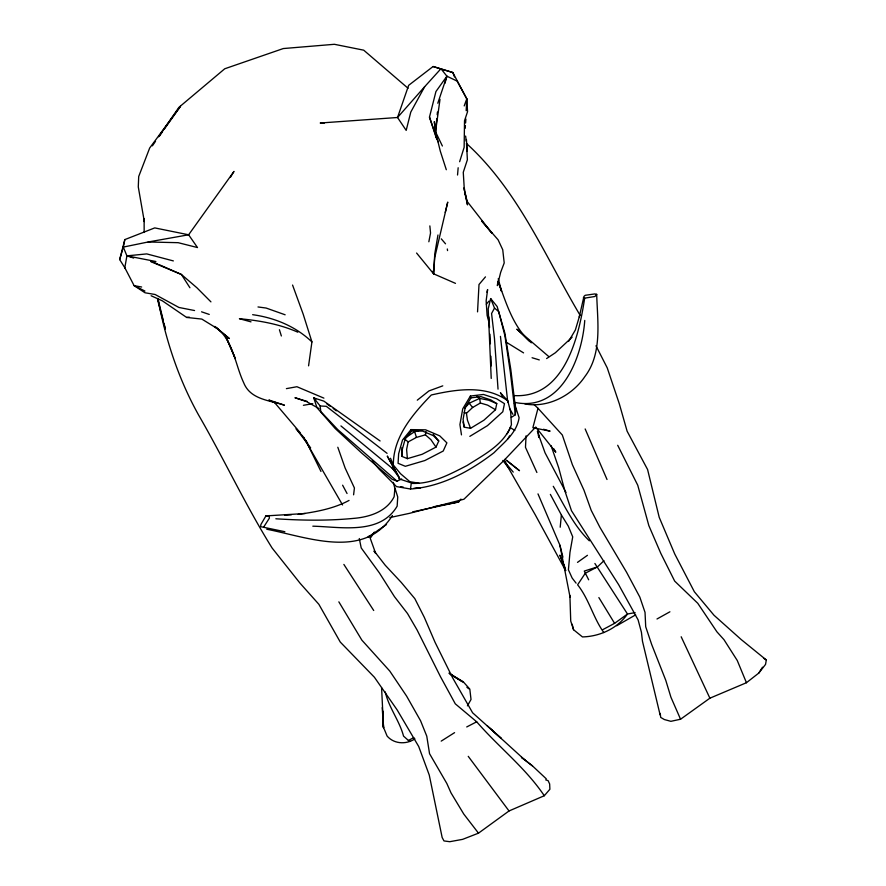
<?xml version="1.0" encoding="UTF-8"?>
<svg xmlns="http://www.w3.org/2000/svg" width="886" height="886" viewBox="0 0 886 886"><rect width="100%" height="100%" fill="white"/><g stroke="black" fill="none" stroke-linecap="round" stroke-linejoin="round"><path stroke-width="1.33" d="M433.276 434.428L438.769 440.962L435.99 447.12L422.135 454.296L407.383 458.66L401.912 456.39L401.956 447.541M477.543 311.872L479.005 284.506L485.462 276.875M466.18 110.706L466.789 98.844L452.835 72.53L433.077 66.516L408.656 85.333L397.526 117.495L406.187 130.386L410.783 112.079L424.649 86.728L440.951 68.731L446.898 76.196L457.132 81.124L466.789 98.844L467.553 111.68L464.519 120.773L464.142 147.331L459.635 161.717M401.912 456.39L402.333 449.213L405.234 438.858L411.68 430.95L422.688 431.105L433.354 435.668L438.769 440.962M455.482 283.365L433.586 273.818L434.771 253.872L437.961 235M419.1 483.235L409.864 481.696L400.527 473.711L393.329 465.017C393.151 436.975 412.821 414.061 431.305 394.99C456.224 389.308 485.683 384.712 507.744 400.804L510.668 411.901L511.432 424.671C504.189 444.661 483.9 454.673 467.132 465.46C449.966 474.265 432.29 483.977 412.389 483.424M416.586 253.031L433.586 273.818L434.727 257.549L447.74 202.097L445.259 212.43M465.216 128.282L465.405 125.635M465.604 122.988L465.892 119.034M511.344 417.384L515.342 414.77L515.73 409.985L510.768 369.218L504.887 333.169L497.157 306.534L490.656 298.56L488.197 308.893L491.221 378.433M457.541 175.018L458.162 167.742M560.196 527.225L561.381 514.965L550.372 494.388M436.798 118.624L435.524 131.77L440.298 151.141L446.3 169.724M437.186 114.682L437.44 112.057M526.062 435.823L525.476 447.341L536.883 472.471M353.592 494.82L354.422 487.998L345.108 467.974L337.81 447.253M497.954 281.028L497.378 285.624L500.668 272.334L504.212 262.932L502.739 249.752L498.12 239.84L481.906 221.234L492.018 233.306L467.243 201.532L464.596 191.841L467.509 204.876L464.198 187.555L463.267 172.283L467.376 159.79L466.523 143.742M372.131 460.908L378.964 468.993L396.485 486.591L410.495 489.017L411.325 482.936L398.755 478.739M440.01 99.321L435.524 131.77L442.38 146.013M308.572 365.84L311.927 341.907L303.167 314.12L292.568 285.059M584.749 320.433C582.168 357.49 561.392 412.167 514.855 402.41M595.968 345.773L607.242 367.889L619.358 403.95L627.111 431.194L647.588 469.525L659.217 517.346L674.767 554.049L694.347 591.737L713.972 615.227L741.15 639.515L766.312 659.97L765.548 664.4L758.804 673.061L746.444 682.718L709.885 698.19L680.559 719.233L670.879 721.326L664.356 719.543L660.701 717.405L660.236 713.463M125.391 268.635L119.688 259.576L123.298 247.083L148.128 241.989L178.186 242.686L197.5 247.559L188.618 234.79L154.74 227.901L124.848 239.585L123.298 247.083L126.908 255.855L124.815 267.716L134.107 285.635L145.027 292.779L155.116 294.495L178.928 307.464L194.566 310.543M428.846 241.778L430.541 232.996L429.854 225.908M435.99 447.12L430.917 439.666L425.402 434.849L416.453 437.396L408.147 441.904L406.608 449.468L407.383 458.66M425.402 434.849L426.077 431.537M495.507 409.72L496.758 403.606L490.833 399.896L480.899 396.629L471.009 397.836L465.205 407.516L463.09 419.399L464.264 427.185L470.566 428.315L483.878 420.23L495.507 409.72L487.643 405.146L480.389 403.008L472.615 407.482L466.457 413.308L467.443 420.208L470.566 428.315M579.245 316.978L583.94 296.433L585.214 295.293L594.794 293.93L596.699 294.34C597.452 321.529 602.546 353.37 584.915 376.517C572.19 395.521 547.858 408.213 524.866 403.938M596.699 294.34L594.96 296.489L584.66 298.15C578.757 337.145 564.371 398.866 513.692 395.566M486.979 292.236L487.621 289.556L486.148 300.852L487.112 315.394L489.216 323.29M436.133 137.529L429.477 117.118L435.934 91.546L446.898 76.196L444.949 83.284M119.688 259.576L124.848 239.585M534.025 404.537L538.001 408.269L532.874 427.716L550.106 431.161L543.561 429.267M579.754 315.283L575.346 330.035L568.579 341.42M437.795 103.23L446.898 76.196M410.495 489.017C441.494 486.735 469.857 471.363 494.056 452.68C504.123 442.369 516.771 432.944 519.107 417.738L514.367 403.219M464.209 105.91L466.789 98.844M490.656 298.56L494.51 308.073L491.575 313.522L494.477 338.507L498.032 389.142M507.18 433.775L510.048 428.602M507.944 438.803L509.583 435.879M467.409 705.865L471.02 699.486L469.813 689.109L463.289 681.821L449.202 673.26M469.824 436.366L487.433 425.668L502.805 411.768L504.477 403.673L496.636 398.778L483.49 394.458L470.4 396.042L462.725 408.867L459.923 424.582L461.473 434.882M230.46 177.255L233.982 171.419L188.618 234.79L148.128 241.989M758.804 673.061L762.492 667.213M266.752 529.241C307.453 537.171 364.246 560.074 392.409 515.519M370.802 537.503L374.346 532.132M152.403 145.836L155.515 141.306M158.627 136.787L178.883 107.383L224.745 68.776L283.287 48.553L334.399 44.3L363.714 50.181L408.058 88.268M159.436 136.045L162.559 131.626M164.12 129.422L180.511 106.254L149.679 148.017L138.703 176.513L138.282 186.902L144.318 221.555L144.296 218.897M263.718 527.026L269.377 518.155L269.2 516.294L267.683 515.741L265.911 515.907L260.905 524.49L260.606 526.649L284.871 531.722M460.93 499.084L458.671 501.963L412.699 511.853M411.015 429.61L402.488 440.087L398.634 453.809L398.08 463.3L405.323 466.302L424.87 460.532L443.221 451.029L446.887 442.867L439.733 435.857L425.601 429.821L411.015 429.61L411.68 430.95M486.314 304.23L488.928 301.14M163.367 320.854L157.863 298.438C165.449 339.294 178.463 379.042 198.796 415.379C224.125 459.136 245.378 505.098 272.135 548.057L300.066 583.221L318.849 604.285L340.279 642.073L374.413 677.258L397.149 709.919L418.713 746.51L429.267 775.084L442.158 837.514L443.986 840.936L449.756 841.7L462.636 839.352L478.484 833.161L509.029 810.967L544.292 795.739L549.885 789.26L549.641 783.944L548.091 780.632L545.698 779.868M424.649 86.728L397.526 117.495L320.211 123.01L324.354 123.065M464.641 408.258L469.203 403.219L479.647 398.412L488.662 400.195L496.758 403.606M569.897 595.414L570.728 621.042L573.563 629.736L582.456 636.923C599.922 636.48 617.32 628.506 627.487 614.02L635.096 612.603M534.79 427.982L504.223 460.199L463.932 499.228L409.598 513.315L389.818 517.579M572.123 337.189L555.367 352.75L546.607 358.553M603.842 632.593C593.243 617.885 589.135 599.324 577.617 584.793L585.325 573.187L597.463 566.907L603.964 560.727M417.284 400.173L428.968 390.914L442.779 385.853M602.569 629.747L614.596 623.356L627.487 614.02L594.894 563.485M577.506 562.366L587.451 555.312M377.004 530.991L386.495 524.556M367.646 537.392L376.406 531.456M418.591 430.884L414.615 431.659L404.204 438.67L408.147 441.904M441.206 741.117L454.584 732.644M616.689 625.76L635.639 614.851M656.991 618.993L669.905 611.794M385.255 691.933C388.721 707.482 399.442 720.606 403.551 736.122L408.402 740.452L413.884 737.562M383.206 721.282L382.674 710.971L383.317 726.919L387.093 736.044C394.071 744.185 406.32 744.661 414.903 738.88M349.051 500.424C333.501 508.83 315.549 511.975 298.194 514.367M466.723 726.952L476.701 721.802C498.608 747.064 525.531 767.83 544.292 795.739M380.083 440.962L323.888 401.136L313.733 397.903L316.989 407.693L335.141 428.47L361.599 452.979L392.199 479.337L397.072 481.176L401.679 478.949M597.463 566.907L584.284 571.06L588.669 579.798M433.42 506.814L458.671 501.963L454.584 502.395M286.399 388.633L296.932 386.728L323.899 398.135M303.411 405.301L312.769 403.684M151.118 295.758L162.371 300.841L186.625 317.432L189.283 317.144M133.675 258.059L126.908 255.855L146.755 253.905L173.357 260.916M269.521 515.563L265.911 515.907L305.227 513.503M284.55 515.209L291.372 514.788M413.906 488.252L420.296 488.009L416.331 487.776M315.737 399.309L313.733 397.903L320.134 405.987L326.303 406.309L387.06 453.333M275.845 518.775C301.583 520.459 327.466 520.879 353.171 518.421C368.964 517.191 386.495 511.909 394.137 496.725L394.89 488.474L393.318 482.394M400.45 486.824L403.097 486.979M312.824 526.184C340.9 526.871 379.983 535.222 397.149 506.172L397.736 496.968L394.946 488.12M186.625 317.432L201.82 319.082L217.901 328.961L229.385 338.574L215.442 327.222M258.003 306.955L266.143 308.051L285.137 314.785M141.649 287.02L134.107 285.635L144.95 291.062M252.654 314.685C274.638 317.72 295.736 326.436 311.927 341.907M126.908 255.855L155.892 261.514M251.004 321.862L239.419 318.716C259.388 320.566 279.389 324.021 297.84 332.195M532.076 357.734L539.297 359.915M307.298 401.469L294.949 397.736L306.634 401.635L318.949 408.546M433.077 66.516L452.835 72.53L454.474 76.916M269.045 400.051L284.428 405.19C269.665 400.273 250.384 399.697 243.672 382.697C234.724 363.581 233.273 339.283 214.689 326.425L217.901 328.961M201.554 311.817L209.251 314.43M268.967 400.217L276.41 403.285L274.217 401.635M150.864 261.669L181.386 274.461L196.925 287.784L210.934 301.871M150.786 261.104L157.808 264.094M583.398 297.607L584.66 298.15M159.048 264.637L181.386 274.461L189.925 287.751M464.175 412.289L466.457 413.308M408.402 740.452L410.14 741.383M505.496 341.708L523.571 352.883M451.594 675.088L462.758 681.91L450.431 674.335M450.276 674.246L453.477 676.228M510.114 427.473L514.821 430.441M763.533 658.187L766.312 659.97M449.169 673.072L453.477 676.129M326.79 403.806L329.98 406.142M333.169 408.479L336.359 410.816M476.812 396.241L479.647 398.412L480.389 403.008M532.508 765.936L521.522 757.408L532.508 765.936L546.297 778.849M490.024 728.325L501.31 738.492L472.603 712.787L452.646 677.834L435.092 642.394L424.294 617.309L414.825 598.637L401.247 582.423L385.222 565.235L374.291 551.192M505.042 459.28L519.506 470.699L506.969 460.631M466.9 687.292L468.772 688.765M548.833 356.615L516.848 329.16L529.44 341.099M394.514 470.2L340.944 425.933M494.51 308.073L498.74 311.639L504.92 335.761L510.325 372.186L515.342 414.77M397.072 481.176L337.765 429.61L320.787 411.547L320.134 405.987M476.701 721.802L455.282 703.827L440.508 676.738L417.073 629.957L407.494 613.5L394.447 596.643L379.452 572.998L361.211 547.936L359.295 538.533M441.283 238.843L445.525 243.816M487.134 725.678L525.021 760.155M300.022 432.512L273.973 401.845M531.334 342.827C513.315 327.399 506.559 303.876 498.552 282.412M466.413 143.432C518.155 190.424 545.034 256.242 580.053 315.206M507.744 400.804L500.413 392.742L502.395 396.164M538.001 408.269L562.322 435.015L572.378 464.685L583.985 490.224L591.206 510.347L599.9 527.303L626.579 572.267L639.825 597.086L645.03 612.381L645.706 626.734L651.664 644.454L665.785 680.359L670.935 697.238L680.559 719.233M589.345 540.825C573.43 525.487 564.327 505.053 553.263 486.303M303.765 437.418L296.101 428.691L310.654 447.884M503.58 460.565L513.227 472.094M469.203 403.219L472.615 407.482M509.029 810.967L468.24 756.334M535.709 427.008L555.788 452.192L553.772 448.737M576.088 583.154L572.146 578.037L568.413 569.82L569.964 552.443L572.721 536.85L568.269 526.096L561.381 514.965M478.484 833.161L463.755 814.035L451.029 792.915L446.832 783.49L429.555 753.709L426.764 736.144L420.584 720.794L406.63 696.141L389.762 671.045L361.865 640.146L338.851 601.849M502.871 460.454L509.184 468.716L505.064 461.861M374.025 551.181L375.631 553.329L369.296 535.62M391.878 467.553L399.475 478.075L387.359 456.224L399.475 478.075M307.597 443.177L303.654 437.618L342.561 504.965M373.715 610.498L343.868 564.426M614.596 623.356L598.87 597.574M509.649 408.667L512.95 414.36M505.064 462.082L535.222 514.744L565.523 570.396M342.616 485.196L347.046 493.502M565.988 492.472L545.034 452.779L537.381 431.404M617.697 445.281L637.754 485.24L648.829 525.586L660.834 553.418L674.678 581.105L697.769 603.3L716.929 631.84L723.973 639.67L737.252 660.48L746.444 682.718M281.36 335.982L279.411 329.736M305.792 440.442L320.965 471.441M681.179 636.768L709.885 698.19M607.021 479.503L585.159 428.957M226.03 336.957L235.388 358.841L226.185 337.267M537.99 493.89L559.919 545.222L562.931 557.183M390.493 458.25L393.329 465.017M565.046 567.693L559.874 555.123L565.789 570.606M432.612 271.282L433.586 273.818M499.361 285.07L501.587 291.428L498.231 278.736M429.477 117.118L438.038 141.826M551.092 445.713L558.712 467.83L564.792 490.611L571.47 510.69L618.627 584.638L638.097 619.868L641.42 632.239L642.472 641.231L660.125 714.947M470.4 396.042L471.009 397.836M414.615 431.659L416.453 437.396M538.278 435.07L538.954 437.54L538.057 430.806M157.542 299.546L165.206 328.739M572.168 624.253L573.563 629.736M164.01 323.501L165.305 328.772M462.979 421.924L464.264 427.185M463.677 188.065L464.264 190.634M559.919 545.222L570.052 597.064M447.319 248.977L447.563 250.594M436.554 138.814L434.317 121.648L435.38 130.497M500.446 336.381L507.778 402.288M465.626 136.045L466.224 141.173M466.413 139.49L467.254 151.473M381.589 687.735L383.538 727.738L383.339 723.862M382.22 707.637L383.538 727.738M488.884 316.922L489.537 327.554M489.958 334.21L490.401 343.779M490.899 356.227L491.287 365.896M144.119 219.064L144.163 232.464"/></g></svg>
